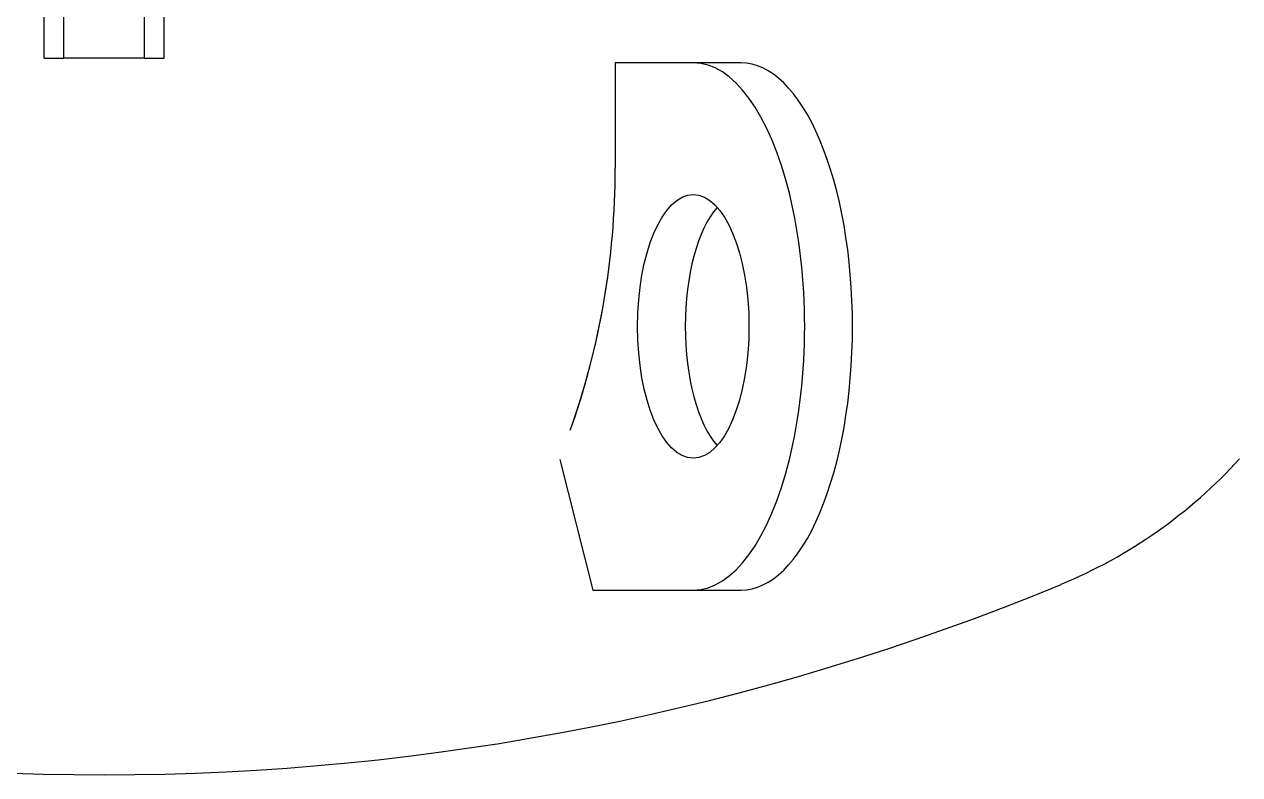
# Model space of a CAD drawing. Header units: inches. Extents: x -883 to 808, y -248 to 1051.
# Drawn here: x -266.2 to -254.68, y 834.16 to 841.28 of the extents above; entities that cross this region are included whole.
import ezdxf

# ---------------------------------------------------------------- set-up
doc = ezdxf.new("R2010")
doc.units = ezdxf.units.IN
doc.header["$MEASUREMENT"] = 0
doc.layers.get('0').update_dxf_attribs({"linetype": 'CONTINUOUS'})
doc.layers.add('EQUIPMENT - COMPRESSORS', color=41, linetype='CONTINUOUS')

# ---------------------------------------------------------------- blocks, each defined once
blk = doc.blocks.new('A$Cb802d3fd')
for p, q in [((112.573, 30.922), (112.573, 30.469)), ((117.573, 30.469), (117.573, 30.922)), ((117.573, 30.469), (117.573, 30.922)), ((112.573, 30.469), (112.573, 29.729)), ((112.573, 30.469), (112.573, 29.729)), ((112.573, 30.469), (112.573, 29.729)), ((117.573, 29.518), (117.573, 30.469)), ((117.573, 29.518), (117.573, 30.469)), ((117.573, 29.518), (117.573, 30.469)), ((112.573, 29.729), (113.573, 29.729)), ((112.573, 29.729), (113.573, 29.729)), ((112.573, 29.729), (113.573, 29.729)), ((116.334, 29.204), (117.573, 29.518)), ((116.334, 29.204), (117.573, 29.518)), ((116.334, 29.204), (117.573, 29.518)), ((112.529, 25.454), (111.802, 25.454)), ((112.529, 25.266), (112.529, 25.454)), ((112.529, 25.266), (111.802, 25.266)), ((112.529, 25.266), (112.529, 24.503)), ((112.529, 24.503), (111.802, 24.503)), ((112.529, 24.315), (112.529, 24.503)), ((112.529, 24.315), (111.802, 24.315))]:
    blk.add_line(p, q)
for centre, radius, start, end in [((113.136, 32.141), 4.743, 22.5118, 47.7022), ((113.136, 32.141), 4.743, 22.5118, 47.7022), ((95.627, 24.884), 23.697, 337.4882, 22.5118), ((95.627, 24.884), 23.697, 337.4882, 22.5118)]:
    blk.add_arc(centre, radius, start, end)
for centre, major_axis, ratio, start_param, end_param in [((115.073, 30.922), (-2.5, 0), 0.422618, 4.712289, 6.283185), ((115.073, 30.922), (2.5, 0), 0.422618, 0, 1.570896), ((115.073, 30.922), (2.5, 0), 0.422618, 0, 1.570896), ((115.073, 30.469), (2.5, 0), 0.422618, 0, 3.141593), ((115.073, 30.469), (2.5, 0), 0.422618, 0, 3.141593), ((115.073, 30.469), (2.5, 0), 0.422618, 0, 3.141593), ((115.073, 30.922), (1.25, 0), 0.422618, 3.584869, 4.712189), ((115.073, 30.922), (1.25, 0), 0.422618, 3.584869, 4.712189), ((115.073, 30.922), (1.25, 0), 0.422618, 4.712589, 5.839909), ((113.573, 24.658), (6.187, 0), 0.819623, 1.158985, 1.570796), ((113.573, 24.658), (6.187, 0), 0.819623, 1.157978, 1.570796), ((113.573, 24.658), (6.187, 0), 0.819623, 1.157978, 1.570796)]:
    blk.add_ellipse(centre, major_axis=major_axis, ratio=ratio, start_param=start_param, end_param=end_param)
blk.add_ellipse((115.073, 30.469), major_axis=(-1.25, 0), ratio=0.422618)
blk.add_ellipse((115.073, 30.469), major_axis=(-1.25, 0), ratio=0.422618)
blk.add_ellipse((115.073, 30.469), major_axis=(-1.25, 0), ratio=0.422618)

msp = doc.modelspace()

# ---------------------------------------------------------------- block references
at = {"layer": 'EQUIPMENT - COMPRESSORS', "rotation": 270}
msp.add_blockref('A$Cb802d3fd', (-290.33007, 953.48357), dxfattribs=at)

doc.saveas('drawing.dxf')
